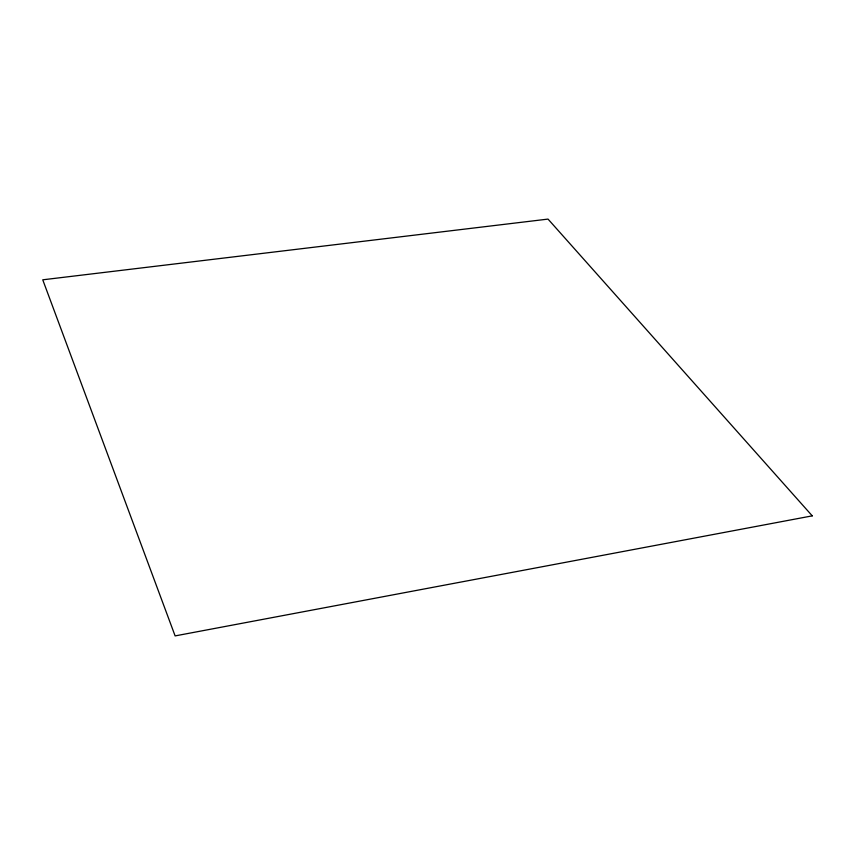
<?xml version="1.0" encoding="UTF-8"?>
<svg xmlns="http://www.w3.org/2000/svg" width="855" height="855" viewBox="0 0 855 855"><rect width="100%" height="100%" fill="white"/><g stroke="black" fill="none" stroke-linecap="round" stroke-linejoin="round"><path stroke-width="1.28" d="M812.25 515.854L175.115 635.906L42.75 279.809L548.034 219.094L812.25 515.854"/></g></svg>
